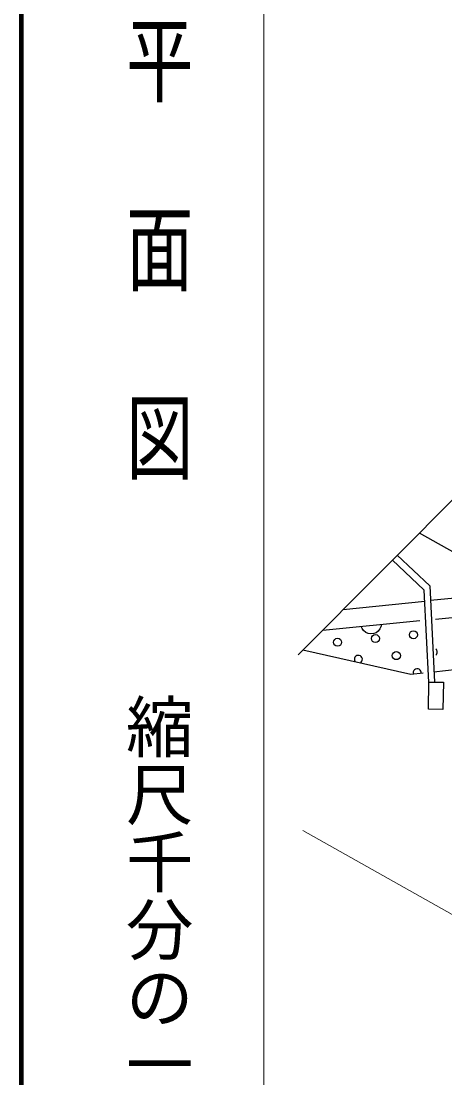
# Model space of a CAD drawing. Units: millimetres, scale not verified. Extents: x 40000 to 680000, y 20000 to 380000.
# Drawn here: x 40000 to 71422, y 262489 to 340778 of the extents above; entities that cross this region are included whole.
import ezdxf
from ezdxf.enums import TextEntityAlignment as Align

# ---------------------------------------------------------------- set-up
doc = ezdxf.new("R2010")
doc.units = ezdxf.units.MM
doc.header["$LTSCALE"] = 1000
for name, color, linetype, lineweight in [('M-BGD', 7, 'Continuous', 25), ('M-BMK-HTXT', 7, 'Continuous', 13), ('M-BMK-LINE', 30, 'Continuous', 25), ('M-SUV', 7, 'Continuous', 13), ('M-TTL', 2, 'Continuous', 140)]:
    doc.layers.add(name, color=color, linetype=linetype, lineweight=lineweight)
doc.styles.add('@ＭＳ ゴシック', font='')
doc.styles.get('@ＭＳ ゴシック').set_extended_font_data('@MS Gothic')

msp = doc.modelspace()

# ---------------------------------------------------------------- linework, layer by layer
at = {"layer": 'M-BGD'}
for p, q in [((77343, 298466), (69528, 302856)), ((69889, 298613), (67519, 300879)), ((67892, 301211), (70302, 298939)), ((70230, 291810), (69889, 298613)), ((70302, 298939), (70644, 291803)), ((70352, 297888), (77194, 298550)), ((63891, 297192), (69930, 297807)), ((70738, 296478), (88214, 298177)), ((62368, 295661), (69569, 296367)), ((65295, 295774), (65222, 295941)), ((66715, 296087), (66672, 295909)), ((65399, 295638), (65295, 295774)), ((65560, 295488), (65399, 295638)), ((65733, 295414), (65560, 295488)), ((65914, 295379), (65733, 295414)), ((66145, 295402), (65914, 295379)), ((66315, 295471), (66145, 295402)), ((66471, 295577), (66315, 295471)), ((66597, 295755), (66471, 295577)), ((66672, 295909), (66597, 295755)), ((68901, 292385), (60896, 294181)), ((74905, 293054), (70609, 292535)), ((69819, 292469), (68901, 292385)), ((70198, 289803), (70230, 291810)), ((70230, 291810), (71312, 291793)), ((71312, 291793), (71280, 289785)), ((71280, 289785), (70198, 289803))]:
    msp.add_line(p, q, dxfattribs=at)
for centre in [(66276, 295039), (69090, 295315), (63461, 294763), (67821, 293770)]:
    msp.add_circle(centre, 298, dxfattribs=at)
for centre, start, end in [((65006, 293494), 297.30939, 217.40186), ((70559, 294035), 309.85098, 50.68649), ((69367, 292500), 351.18237, 199.20532)]:
    msp.add_arc(centre, 298, start, end, dxfattribs=at)
at = {"layer": 'M-BMK-HTXT'}
msp.add_line((91226, 263758), (60892, 280825), dxfattribs=at)
at = {"layer": 'M-BMK-LINE'}
msp.add_line((77744, 311112), (60545, 293829), dxfattribs=at)
at = {"layer": 'M-SUV'}
msp.add_line((58000, 370000), (58000, 20000), dxfattribs=at)
at = {"layer": 'M-TTL'}
msp.add_line((40000, 380000), (40000, 20000), dxfattribs=at)

# ---------------------------------------------------------------- texts
at = {"layer": 'M-SUV', "style": '@ＭＳ ゴシック', "width": 1.4}
msp.add_text('平  面  図', height=3666, rotation=270, dxfattribs=at).set_placement((47277, 341475), align=Align.BOTTOM_LEFT)
at = {"layer": 'M-SUV', "style": '@ＭＳ ゴシック'}
msp.add_text('縮尺千分の一', height=3666, rotation=270, dxfattribs=at).set_placement((47277, 291030), align=Align.BOTTOM_LEFT)

doc.saveas('drawing.dxf')
